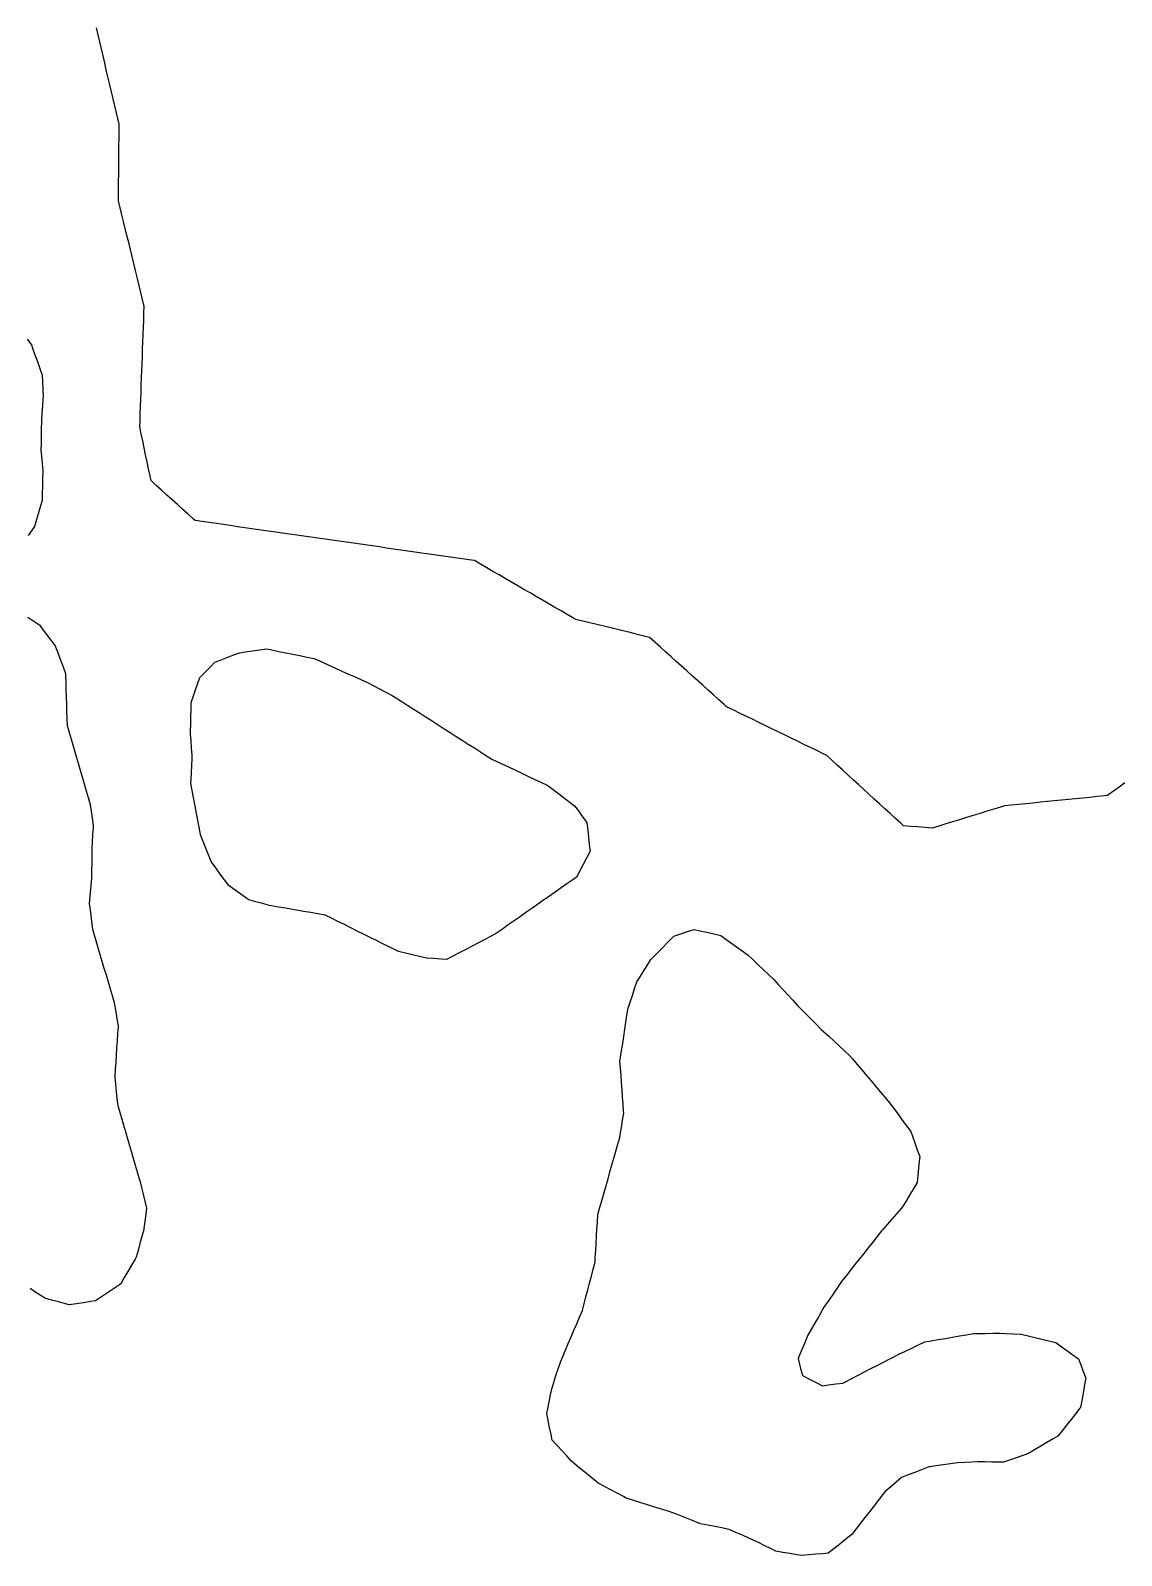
# Model space of a CAD drawing. Header units: millimetres. Extents: x 257 to 2289, y 96 to 1983.
# Drawn here: x 982.7 to 1135, y 1553.1 to 1766 of the extents above; entities that cross this region are included whole.
import ezdxf

# ---------------------------------------------------------------- set-up
doc = ezdxf.new("R2010")
doc.units = ezdxf.units.MM
for name, color, linetype in [('ALL_HOLES', 1, 'Continuous'), ('ALL_ISLANDS', 7, 'Continuous'), ('OUTLINE_ISLAND_01', 7, 'Continuous'), ('OUTLINE_ISLAND_01_HOLE_100', 1, 'Continuous'), ('OUTLINE_ISLAND_01_HOLE_102', 1, 'Continuous'), ('OUTLINE_ISLAND_01_HOLE_103', 1, 'Continuous')]:
    doc.layers.add(name, color=color, linetype=linetype)

msp = doc.modelspace()

# ---------------------------------------------------------------- linework, layer by layer
at = {"layer": 'ALL_HOLES'}
for points in [[(982.2251, 1722.9062), (982.8131, 1722.0974), (982.9698, 1721.6443), (983.2967, 1720.6992), (983.6236, 1719.7542), (983.9505, 1718.8091), (984.2774, 1717.864), (984.3263, 1716.9192), (984.3781, 1715.9205), (984.4299, 1714.9219), (984.4036, 1714.5599), (984.331, 1713.5625), (984.2584, 1712.5651), (984.1859, 1711.5678), (984.1833, 1711.3793), (984.1697, 1710.3794), (984.1561, 1709.3795), (984.1426, 1708.3796), (984.129, 1707.3797), (984.206, 1706.5319), (984.2965, 1705.536), (984.3869, 1704.5401), (984.3835, 1704.3799), (984.3625, 1703.3801), (984.3414, 1702.3804), (984.3203, 1701.3806), (984.2993, 1700.3808), (984.0776, 1699.6168), (983.799, 1698.6564), (983.5204, 1697.6959), (983.2418, 1696.7355), (982.9151, 1696.2806), (982.3319, 1695.4683)], [(982.3079, 1684.0573), (983.1351, 1683.4954), (983.9624, 1682.9336), (984.3207, 1682.4549), (984.92, 1681.6544), (985.5193, 1680.8539), (986.1186, 1680.0534), (986.1603, 1679.9417), (986.5097, 1679.0047), (986.8591, 1678.0677), (987.2085, 1677.1308), (987.558, 1676.1938), (987.5635, 1675.9503), (987.5863, 1674.9505), (987.609, 1673.9508), (987.6317, 1672.951), (987.632, 1672.9446), (987.6741, 1671.9455), (987.7162, 1670.9464), (987.7583, 1669.9473), (987.8004, 1668.9482), (987.9344, 1668.4855), (988.2125, 1667.5249), (988.4905, 1666.5644), (988.7686, 1665.6038), (989.0467, 1664.6432), (989.3247, 1663.6827), (989.6028, 1662.7221), (989.8809, 1661.7616), (990.159, 1660.801), (990.437, 1659.8404), (990.7151, 1658.8799), (990.9932, 1657.9193), (991.1267, 1657.0029), (991.2709, 1656.0133), (991.4151, 1655.0238), (991.3992, 1654.7344), (991.3441, 1653.736), (991.2889, 1652.7375), (991.2338, 1651.739), (991.2332, 1651.6858), (991.2215, 1650.6859), (991.2099, 1649.686), (991.1982, 1648.686), (991.1865, 1647.6861), (991.1366, 1647.108), (991.0506, 1646.1117), (990.9646, 1645.1154), (990.8785, 1644.1191), (990.9526, 1643.5051), (991.0723, 1642.5123), (991.192, 1641.5195), (991.3117, 1640.5267), (991.5056, 1639.8722), (991.7898, 1638.9134), (992.0739, 1637.9546), (992.358, 1636.9958), (992.6422, 1636.037), (992.9263, 1635.0782), (993.2105, 1634.1195), (993.4946, 1633.1607), (993.7787, 1632.2019), (994.0629, 1631.2431), (994.347, 1630.2843), (994.3992, 1629.9714), (994.5638, 1628.9851), (994.7284, 1627.9987), (994.8931, 1627.0124), (994.888, 1626.9352), (994.8229, 1625.9373), (994.7577, 1624.9394), (994.6926, 1623.9416), (994.6274, 1622.9437), (994.5623, 1621.9458), (994.4972, 1620.9479), (994.432, 1619.95), (994.4416, 1619.855), (994.5415, 1618.86), (994.6414, 1617.865), (994.7414, 1616.87), (994.8413, 1615.875), (995.0234, 1615.2577), (995.3064, 1614.2986), (995.5895, 1613.3395), (995.8725, 1612.3804), (996.1555, 1611.4213), (996.4385, 1610.4621), (996.7215, 1609.503), (997.0045, 1608.5439), (997.2875, 1607.5848), (997.5705, 1606.6257), (997.8535, 1605.6665), (997.9114, 1605.433), (998.1519, 1604.4624), (998.3925, 1603.4917), (998.6331, 1602.5211), (998.8737, 1601.5505), (998.7649, 1600.7011), (998.638, 1599.7092), (998.511, 1598.7173), (998.469, 1598.5634), (998.2056, 1597.5987), (997.9422, 1596.634), (997.6788, 1595.6693), (997.4154, 1594.7046), (997.2696, 1594.4531), (996.7681, 1593.588), (996.2667, 1592.7228), (995.7652, 1591.8576), (995.2638, 1590.9924), (995.074, 1590.865), (994.2437, 1590.3076), (993.4135, 1589.7502), (992.5832, 1589.1928), (991.753, 1588.6354), (991.0457, 1588.5212), (990.0585, 1588.3617), (989.0713, 1588.2023), (988.0841, 1588.0429), (987.5403, 1588.1949), (986.5772, 1588.4642), (985.6142, 1588.7334), (984.6511, 1589.0026), (984.2704, 1589.2532), (983.435, 1589.8029), (982.5996, 1590.3526)]]:
    msp.add_lwpolyline(points, dxfattribs=at)
for points in [[(1006.2988, 1675.6529), (1007.0059, 1676.3601), (1007.713, 1677.0672), (1008.4201, 1677.7743), (1009.048, 1678.0202), (1009.9791, 1678.3849), (1010.9102, 1678.7496), (1011.8413, 1679.1143), (1012.6524, 1679.229), (1013.6426, 1679.369), (1014.6327, 1679.509), (1015.6229, 1679.6489), (1016.3554, 1679.5009), (1017.3356, 1679.3028), (1018.3158, 1679.1046), (1019.296, 1678.9065), (1020.2761, 1678.7084), (1021.2563, 1678.5103), (1022.2365, 1678.3122), (1022.5052, 1678.1908), (1023.4165, 1677.7791), (1024.3278, 1677.3674), (1025.2391, 1676.9558), (1026.1505, 1676.5441), (1027.0618, 1676.1324), (1027.9731, 1675.7207), (1028.8845, 1675.309), (1029.7958, 1674.8974), (1030.5013, 1674.5304), (1031.3885, 1674.0689), (1032.2756, 1673.6075), (1033.1628, 1673.146), (1033.6757, 1672.8177), (1034.518, 1672.2787), (1035.3603, 1671.7397), (1036.2027, 1671.2007), (1037.045, 1670.6617), (1037.8873, 1670.1227), (1038.7296, 1669.5837), (1039.5719, 1669.0447), (1040.4142, 1668.5057), (1041.2565, 1667.9667), (1042.0988, 1667.4277), (1042.9411, 1666.8887), (1043.7834, 1666.3497), (1044.6257, 1665.8107), (1045.468, 1665.2717), (1046.3103, 1664.7327), (1047.1526, 1664.1937), (1047.5572, 1664.0054), (1048.4638, 1663.5833), (1049.3703, 1663.1613), (1050.2769, 1662.7392), (1051.1835, 1662.3172), (1052.0901, 1661.8951), (1052.9966, 1661.4731), (1053.9032, 1661.051), (1054.8098, 1660.629), (1055.4313, 1660.1585), (1056.2286, 1659.5549), (1057.0259, 1658.9514), (1057.8232, 1658.3478), (1058.6206, 1657.7443), (1059.1499, 1657.0237), (1059.7419, 1656.2178), (1060.334, 1655.4119), (1060.341, 1655.3489), (1060.4523, 1654.3551), (1060.5635, 1653.3613), (1060.6747, 1652.3675), (1060.786, 1651.3738), (1060.7494, 1651.3045), (1060.2823, 1650.4203), (1059.8153, 1649.5361), (1059.3482, 1648.6519), (1058.8811, 1647.7677), (1058.371, 1647.4102), (1057.5521, 1646.8363), (1056.7331, 1646.2624), (1055.9142, 1645.6885), (1055.0952, 1645.1147), (1054.2763, 1644.5408), (1053.4574, 1643.9669), (1052.6384, 1643.393), (1051.8195, 1642.8192), (1051.0005, 1642.2453), (1050.1816, 1641.6714), (1049.3627, 1641.0975), (1048.5437, 1640.5236), (1047.7248, 1639.9498), (1046.9542, 1639.5441), (1046.0693, 1639.0783), (1045.1844, 1638.6125), (1044.2995, 1638.1467), (1043.4146, 1637.6808), (1042.5297, 1637.215), (1041.6449, 1636.7492), (1040.76, 1636.2834), (1039.9826, 1636.332), (1038.9845, 1636.3945), (1037.9865, 1636.4569), (1037.9391, 1636.4682), (1036.9664, 1636.7001), (1035.9936, 1636.932), (1035.0209, 1637.1639), (1034.0481, 1637.3957), (1033.648, 1637.5938), (1032.7518, 1638.0373), (1031.8555, 1638.4809), (1030.9593, 1638.9244), (1030.063, 1639.368), (1029.1668, 1639.8115), (1028.2705, 1640.255), (1027.3743, 1640.6986), (1026.478, 1641.1421), (1025.5818, 1641.5857), (1024.6855, 1642.0292), (1023.7893, 1642.4728), (1023.7511, 1642.4794), (1022.7659, 1642.6505), (1021.7806, 1642.8216), (1020.7954, 1642.9927), (1019.8101, 1643.1638), (1019.2347, 1643.2639), (1018.2495, 1643.4353), (1017.2643, 1643.6066), (1016.2791, 1643.778), (1016.04, 1643.8395), (1015.0715, 1644.0887), (1014.103, 1644.3379), (1013.1346, 1644.5871), (1012.8437, 1644.7972), (1012.0331, 1645.3828), (1011.2225, 1645.9684), (1010.4119, 1646.5539), (1010.3696, 1646.6101), (1009.7684, 1647.4092), (1009.1672, 1648.2082), (1008.5659, 1649.0073), (1007.9647, 1649.8064), (1007.8951, 1649.9776), (1007.5188, 1650.9041), (1007.1424, 1651.8306), (1006.7661, 1652.7571), (1006.3898, 1653.6835), (1006.3326, 1653.9902), (1006.1492, 1654.9733), (1005.9659, 1655.9563), (1005.7825, 1656.9394), (1005.5992, 1657.9224), (1005.4158, 1658.9055), (1005.2324, 1659.8885), (1005.0491, 1660.8716), (1005.0783, 1661.3578), (1005.1382, 1662.3561), (1005.1981, 1663.3543), (1005.258, 1664.3525), (1005.2247, 1664.7998), (1005.1507, 1665.797), (1005.0766, 1666.7943), (1005.0025, 1667.7915), (1005.0121, 1668.1508), (1005.0389, 1669.1504), (1005.0657, 1670.1501), (1005.0924, 1671.1497), (1005.1192, 1672.1494), (1005.3923, 1672.9604), (1005.7114, 1673.9081), (1006.0305, 1674.8558)], [(1072.4784, 1639.5398), (1073.4271, 1639.856), (1074.3758, 1640.1723), (1075.3244, 1640.4885), (1076.116, 1640.3027), (1077.0895, 1640.0741), (1078.063, 1639.8455), (1079.0366, 1639.6169), (1079.575, 1639.2309), (1080.3877, 1638.6482), (1081.2004, 1638.0655), (1082.0131, 1637.4828), (1082.8257, 1636.9), (1083.4919, 1636.2685), (1084.2177, 1635.5805), (1084.9434, 1634.8925), (1085.6691, 1634.2045), (1086.3948, 1633.5165), (1087.0463, 1632.8037), (1087.7209, 1632.0655), (1088.3955, 1631.3274), (1089.0701, 1630.5892), (1089.7447, 1629.851), (1090.2385, 1629.3547), (1090.9438, 1628.6458), (1091.6491, 1627.9369), (1092.3544, 1627.228), (1093.0597, 1626.5191), (1093.3627, 1626.2398), (1094.0979, 1625.5619), (1094.8331, 1624.8841), (1095.5683, 1624.2063), (1096.3035, 1623.5284), (1097.0387, 1622.8506), (1097.4211, 1622.3969), (1098.0655, 1621.6322), (1098.71, 1620.8676), (1099.3544, 1620.1029), (1099.9989, 1619.3383), (1100.6433, 1618.5736), (1101.2878, 1617.809), (1101.9322, 1617.0443), (1102.5766, 1616.2797), (1102.5808, 1616.2741), (1103.174, 1615.4691), (1103.7673, 1614.6641), (1104.3606, 1613.8592), (1104.9539, 1613.0542), (1105.5472, 1612.2492), (1105.7785, 1611.6079), (1106.1178, 1610.6673), (1106.4571, 1609.7266), (1106.7964, 1608.7859), (1106.7302, 1608.1297), (1106.6297, 1607.1348), (1106.5293, 1606.1399), (1106.4289, 1605.1449), (1106.0261, 1604.4627), (1105.5177, 1603.6016), (1105.0093, 1602.7405), (1104.5009, 1601.8793), (1104.2019, 1601.5349), (1103.5465, 1600.7796), (1102.891, 1600.0244), (1102.2356, 1599.2692), (1101.5801, 1598.5139), (1101.4774, 1598.3843), (1100.8563, 1597.6006), (1100.2352, 1596.8168), (1099.6141, 1596.0331), (1098.9931, 1595.2494), (1098.372, 1594.4656), (1097.7509, 1593.6819), (1097.1298, 1592.8981), (1096.5087, 1592.1144), (1095.8877, 1591.3306), (1095.6849, 1591.0334), (1095.1212, 1590.2074), (1094.5576, 1589.3814), (1093.994, 1588.5553), (1093.4303, 1587.7293), (1093.1894, 1587.3116), (1092.6897, 1586.4454), (1092.19, 1585.5792), (1091.6903, 1584.713), (1091.1906, 1583.8468), (1090.9863, 1583.3595), (1090.5997, 1582.4373), (1090.2131, 1581.515), (1089.8265, 1580.5928), (1089.9329, 1580.163), (1090.1732, 1579.1923), (1090.4135, 1578.2216), (1090.5421, 1578.1548), (1091.4296, 1577.694), (1092.3171, 1577.2332), (1093.2046, 1576.7724), (1094.0824, 1576.8868), (1095.0741, 1577.016), (1096.0657, 1577.1453), (1096.4168, 1577.3258), (1097.306, 1577.7832), (1098.1953, 1578.2405), (1099.0846, 1578.6979), (1099.9739, 1579.1552), (1100.8632, 1579.6125), (1101.7525, 1580.0699), (1102.6418, 1580.5272), (1103.5311, 1580.9845), (1103.8999, 1581.162), (1104.801, 1581.5955), (1105.7021, 1582.0291), (1106.6032, 1582.4626), (1107.5044, 1582.8962), (1108.4033, 1583.0492), (1109.3891, 1583.2169), (1110.3749, 1583.3847), (1111.3608, 1583.5525), (1112.3466, 1583.7202), (1113.3324, 1583.888), (1114.3183, 1584.0558), (1114.9934, 1584.0653), (1115.9933, 1584.0795), (1116.9932, 1584.0937), (1117.9931, 1584.1078), (1118.8195, 1584.0708), (1119.8185, 1584.0261), (1120.8175, 1583.9814), (1120.9377, 1583.9527), (1121.9102, 1583.7198), (1122.8827, 1583.487), (1123.8552, 1583.2541), (1124.8277, 1583.0213), (1125.8003, 1582.7885), (1126.534, 1582.2581), (1127.3444, 1581.6722), (1128.1548, 1581.0864), (1128.9652, 1580.5005), (1129.2655, 1579.7013), (1129.6172, 1578.7652), (1129.9689, 1577.8291), (1129.9384, 1577.6581), (1129.7632, 1576.6735), (1129.5879, 1575.689), (1129.4127, 1574.7045), (1129.2374, 1573.72), (1129.1612, 1573.6237), (1128.5403, 1572.8399), (1127.9194, 1572.056), (1127.2985, 1571.2721), (1126.6776, 1570.4882), (1126.0566, 1569.7044), (1125.4223, 1569.3324), (1124.5597, 1568.8265), (1123.6971, 1568.3206), (1122.8345, 1567.8147), (1121.9719, 1567.3089), (1121.3334, 1567.0842), (1120.3901, 1566.7523), (1119.4468, 1566.4203), (1118.5035, 1566.0884), (1117.8616, 1566.0965), (1116.8617, 1566.1093), (1115.8618, 1566.122), (1114.8618, 1566.1347), (1114.086, 1566.1005), (1113.087, 1566.0565), (1112.0879, 1566.0126), (1112.0659, 1566.0093), (1111.0766, 1565.8632), (1110.0874, 1565.7171), (1109.0981, 1565.571), (1108.1088, 1565.4249), (1107.9875, 1565.3789), (1107.0523, 1565.0248), (1106.1171, 1564.6707), (1105.1819, 1564.3166), (1104.2467, 1563.9625), (1103.5075, 1563.325), (1102.7502, 1562.6719), (1101.993, 1562.0188), (1101.6125, 1561.5298), (1100.9985, 1560.7405), (1100.3844, 1559.9513), (1099.7704, 1559.162), (1099.1563, 1558.3728), (1098.5422, 1557.5835), (1097.9282, 1556.7942), (1097.3141, 1556.005), (1097.144, 1555.869), (1096.3629, 1555.2446), (1095.5818, 1554.6202), (1094.8007, 1553.9958), (1094.0197, 1553.3714), (1093.2901, 1553.3113), (1092.2934, 1553.2292), (1091.2968, 1553.1472), (1090.3002, 1553.0651), (1089.6632, 1553.1706), (1088.6767, 1553.334), (1087.6901, 1553.4975), (1086.7035, 1553.6609), (1086.0657, 1553.978), (1085.1702, 1554.4232), (1084.2748, 1554.8683), (1083.3793, 1555.3135), (1082.9613, 1555.4961), (1082.0449, 1555.8965), (1081.1286, 1556.2968), (1080.2122, 1556.6972), (1080.1381, 1556.712), (1079.1575, 1556.9079), (1078.1768, 1557.1038), (1077.1962, 1557.2997), (1076.2156, 1557.4956), (1075.6462, 1557.7271), (1074.7198, 1558.1036), (1073.7934, 1558.4802), (1072.867, 1558.8567), (1072.4864, 1558.9772), (1071.5331, 1559.279), (1070.5797, 1559.5809), (1069.6263, 1559.8827), (1068.673, 1560.1846), (1067.7196, 1560.4864), (1066.7663, 1560.7882), (1065.8129, 1561.0901), (1065.4463, 1561.2858), (1064.5642, 1561.7567), (1063.682, 1562.2277), (1062.7998, 1562.6986), (1061.9177, 1563.1696), (1061.6029, 1563.4237), (1060.8248, 1564.0519), (1060.0467, 1564.68), (1059.2686, 1565.3082), (1058.4905, 1565.9363), (1058.2103, 1566.2386), (1057.5305, 1566.9719), (1056.8506, 1567.7053), (1056.1708, 1568.4387), (1055.491, 1569.1721), (1055.3344, 1569.9424), (1055.1352, 1570.9224), (1054.9359, 1571.9024), (1054.7367, 1572.8823), (1054.8724, 1573.5524), (1055.0708, 1574.5325), (1055.2692, 1575.5126), (1055.4676, 1576.4927), (1055.7055, 1577.2236), (1056.015, 1578.1745), (1056.3244, 1579.1255), (1056.6339, 1580.0764), (1056.9556, 1580.8314), (1057.3476, 1581.7513), (1057.7396, 1582.6713), (1058.1317, 1583.5912), (1058.5237, 1584.5112), (1058.9157, 1585.4311), (1059.3077, 1586.3511), (1059.6997, 1587.2711), (1059.9453, 1588.2061), (1060.1993, 1589.1733), (1060.4533, 1590.1405), (1060.7073, 1591.1077), (1060.9613, 1592.0749), (1061.2153, 1593.0421), (1061.4693, 1594.0093), (1061.5063, 1594.6496), (1061.5639, 1595.6479), (1061.6215, 1596.6463), (1061.6791, 1597.6446), (1061.7367, 1598.643), (1061.7943, 1599.6413), (1061.8519, 1600.6396), (1061.9142, 1600.8583), (1062.1883, 1601.82), (1062.4624, 1602.7817), (1062.7365, 1603.7434), (1063.0106, 1604.7051), (1063.2847, 1605.6668), (1063.5588, 1606.6285), (1063.8329, 1607.5902), (1064.107, 1608.5519), (1064.3811, 1609.5136), (1064.6552, 1610.4753), (1064.9293, 1611.437), (1064.9969, 1611.8535), (1065.157, 1612.8406), (1065.3171, 1613.8277), (1065.4772, 1614.8148), (1065.4568, 1615.0993), (1065.3851, 1616.0968), (1065.3135, 1617.0942), (1065.2418, 1618.0916), (1065.1702, 1619.0891), (1065.0986, 1620.0865), (1065.0269, 1621.0839), (1064.9553, 1622.0813), (1065.0307, 1622.5808), (1065.1801, 1623.5696), (1065.3295, 1624.5584), (1065.4788, 1625.5472), (1065.6282, 1626.536), (1065.7776, 1627.5247), (1065.927, 1628.5135), (1066.0763, 1629.5023), (1066.3579, 1630.3267), (1066.6811, 1631.273), (1067.0044, 1632.2194), (1067.3276, 1633.1657), (1067.6734, 1633.7211), (1068.2019, 1634.57), (1068.7304, 1635.4189), (1069.259, 1636.2678), (1069.4775, 1636.4898), (1070.1788, 1637.2026), (1070.8802, 1637.9155), (1071.5815, 1638.6283), (1072.2829, 1639.3411)]]:
    msp.add_lwpolyline(points, close=True, dxfattribs=at)
at = {"layer": 'ALL_ISLANDS'}
msp.add_lwpolyline([(1135.4359, 1660.947), (1134.6321, 1660.3521), (1133.8283, 1659.7571), (1133.0245, 1659.1622), (1132.5413, 1659.114), (1131.5462, 1659.0148), (1130.5512, 1658.9155), (1129.5561, 1658.8163), (1128.561, 1658.7171), (1127.566, 1658.6178), (1126.5709, 1658.5186), (1125.5758, 1658.4194), (1124.5808, 1658.3201), (1123.5857, 1658.2209), (1122.5906, 1658.1216), (1121.5956, 1658.0224), (1120.6005, 1657.9232), (1119.6055, 1657.8239), (1118.6104, 1657.7247), (1118.0818, 1657.5615), (1117.1263, 1657.2666), (1116.1708, 1656.9716), (1115.2152, 1656.6767), (1114.2597, 1656.3817), (1113.3042, 1656.0868), (1112.3487, 1655.7918), (1111.3932, 1655.4969), (1110.4377, 1655.2019), (1109.4822, 1654.907), (1108.5266, 1654.612), (1108.5135, 1654.6132), (1107.5171, 1654.698), (1106.5207, 1654.7829), (1105.5243, 1654.8678), (1104.5279, 1654.9527), (1104.1393, 1655.3084), (1103.4017, 1655.9836), (1102.664, 1656.6588), (1101.9264, 1657.3341), (1101.1888, 1658.0093), (1100.4512, 1658.6845), (1099.7136, 1659.3597), (1098.9759, 1660.0349), (1098.2383, 1660.7101), (1097.5007, 1661.3853), (1096.7631, 1662.0605), (1096.0255, 1662.7358), (1095.2878, 1663.411), (1094.5502, 1664.0862), (1093.8126, 1664.7614), (1093.3256, 1664.9983), (1092.4264, 1665.4358), (1091.5271, 1665.8732), (1090.6279, 1666.3107), (1089.7286, 1666.7481), (1088.8294, 1667.1856), (1087.9302, 1667.623), (1087.0309, 1668.0605), (1086.1317, 1668.4979), (1085.2324, 1668.9354), (1084.3332, 1669.3729), (1083.434, 1669.8103), (1082.5347, 1670.2478), (1081.6355, 1670.6852), (1080.7362, 1671.1227), (1079.837, 1671.5601), (1079.4841, 1671.8784), (1078.7416, 1672.5483), (1077.9991, 1673.2181), (1077.2566, 1673.8879), (1076.514, 1674.5577), (1075.7715, 1675.2276), (1075.029, 1675.8974), (1074.2865, 1676.5672), (1073.544, 1677.237), (1072.8014, 1677.9068), (1072.0589, 1678.5767), (1071.3164, 1679.2465), (1070.5739, 1679.9163), (1069.8314, 1680.5861), (1069.0888, 1681.256), (1068.5171, 1681.3939), (1067.545, 1681.6285), (1066.5729, 1681.8631), (1065.6008, 1682.0977), (1064.6287, 1682.3323), (1063.6566, 1682.5668), (1062.6845, 1682.8014), (1061.7124, 1683.036), (1060.7403, 1683.2706), (1059.7682, 1683.5052), (1058.7961, 1683.7398), (1058.4608, 1683.9346), (1057.5961, 1684.4369), (1056.7314, 1684.9392), (1055.8667, 1685.4415), (1055.002, 1685.9438), (1054.1373, 1686.4461), (1053.2727, 1686.9484), (1052.408, 1687.4508), (1051.5433, 1687.9531), (1050.6786, 1688.4554), (1049.8139, 1688.9577), (1048.9492, 1689.46), (1048.0845, 1689.9623), (1047.2198, 1690.4646), (1046.3552, 1690.9669), (1045.4905, 1691.4692), (1044.6258, 1691.9716), (1044.2473, 1692.0258), (1043.2574, 1692.1677), (1042.2675, 1692.3095), (1041.2776, 1692.4514), (1040.2877, 1692.5932), (1039.2979, 1692.7351), (1038.308, 1692.877), (1037.3181, 1693.0188), (1036.3282, 1693.1607), (1035.3383, 1693.3026), (1034.3484, 1693.4444), (1033.3585, 1693.5863), (1032.3687, 1693.7282), (1031.3788, 1693.87), (1030.3889, 1694.0119), (1029.399, 1694.1537), (1028.4091, 1694.2956), (1027.4192, 1694.4375), (1026.4293, 1694.5793), (1025.4394, 1694.7212), (1024.4496, 1694.8631), (1023.4597, 1695.0049), (1022.4698, 1695.1468), (1021.4799, 1695.2886), (1020.49, 1695.4305), (1019.5001, 1695.5724), (1018.5102, 1695.7142), (1017.5204, 1695.8561), (1016.5305, 1695.998), (1015.5406, 1696.1398), (1014.5507, 1696.2817), (1013.5608, 1696.4235), (1012.5709, 1696.5654), (1011.581, 1696.7073), (1010.5912, 1696.8491), (1009.6013, 1696.991), (1008.6114, 1697.1329), (1007.6215, 1697.2747), (1006.6316, 1697.4166), (1005.6417, 1697.5585), (1005.4149, 1697.7644), (1004.6746, 1698.4366), (1003.9343, 1699.1089), (1003.194, 1699.7811), (1002.4536, 1700.4534), (1001.7133, 1701.1256), (1000.973, 1701.7979), (1000.2327, 1702.4701), (999.4924, 1703.1424), (999.3563, 1703.7931), (999.1517, 1704.7719), (998.9471, 1705.7508), (998.7425, 1706.7296), (998.5379, 1707.7084), (998.3333, 1708.6873), (998.1287, 1709.6661), (997.9241, 1710.645), (997.9564, 1711.5286), (997.9928, 1712.5279), (998.0293, 1713.5272), (998.0658, 1714.5266), (998.1023, 1715.5259), (998.1388, 1716.5252), (998.1753, 1717.5246), (998.2118, 1718.5239), (998.2483, 1719.5232), (998.2848, 1720.5226), (998.3213, 1721.5219), (998.3578, 1722.5212), (998.3942, 1723.5206), (998.4307, 1724.5199), (998.4672, 1725.5192), (998.5037, 1726.5186), (998.5402, 1727.5179), (998.5112, 1727.6366), (998.2737, 1728.608), (998.0363, 1729.5794), (997.7988, 1730.5508), (997.5614, 1731.5222), (997.3239, 1732.4936), (997.0865, 1733.465), (996.8491, 1734.4364), (996.6116, 1735.4078), (996.3742, 1736.3792), (996.1367, 1737.3506), (995.8993, 1738.3221), (995.6618, 1739.2935), (995.4244, 1740.2649), (995.1869, 1741.2363), (994.9495, 1742.2077), (994.9556, 1742.9021), (994.9643, 1743.9021), (994.9731, 1744.902), (994.9819, 1745.902), (994.9907, 1746.902), (994.9994, 1747.9019), (995.0082, 1748.9019), (995.017, 1749.9018), (995.0258, 1750.9018), (995.0345, 1751.9018), (995.0433, 1752.9017), (994.8564, 1753.6953), (994.6271, 1754.6687), (994.3979, 1755.6421), (994.1686, 1756.6154), (993.9393, 1757.5888), (993.7101, 1758.5622), (993.4808, 1759.5355), (993.2515, 1760.5089), (993.0223, 1761.4823), (992.793, 1762.4556), (992.5638, 1763.429), (992.3345, 1764.4024), (992.1052, 1765.3757), (991.876, 1766.3491)], dxfattribs=at)
at = {"layer": 'OUTLINE_ISLAND_01'}
msp.add_lwpolyline([(1135.4359, 1660.947), (1134.6321, 1660.3521), (1133.8283, 1659.7571), (1133.0245, 1659.1622), (1132.5413, 1659.114), (1131.5462, 1659.0148), (1130.5512, 1658.9155), (1129.5561, 1658.8163), (1128.561, 1658.7171), (1127.566, 1658.6178), (1126.5709, 1658.5186), (1125.5758, 1658.4194), (1124.5808, 1658.3201), (1123.5857, 1658.2209), (1122.5906, 1658.1216), (1121.5956, 1658.0224), (1120.6005, 1657.9232), (1119.6055, 1657.8239), (1118.6104, 1657.7247), (1118.0818, 1657.5615), (1117.1263, 1657.2666), (1116.1708, 1656.9716), (1115.2152, 1656.6767), (1114.2597, 1656.3817), (1113.3042, 1656.0868), (1112.3487, 1655.7918), (1111.3932, 1655.4969), (1110.4377, 1655.2019), (1109.4822, 1654.907), (1108.5266, 1654.612), (1108.5135, 1654.6132), (1107.5171, 1654.698), (1106.5207, 1654.7829), (1105.5243, 1654.8678), (1104.5279, 1654.9527), (1104.1393, 1655.3084), (1103.4017, 1655.9836), (1102.664, 1656.6588), (1101.9264, 1657.3341), (1101.1888, 1658.0093), (1100.4512, 1658.6845), (1099.7136, 1659.3597), (1098.9759, 1660.0349), (1098.2383, 1660.7101), (1097.5007, 1661.3853), (1096.7631, 1662.0605), (1096.0255, 1662.7358), (1095.2878, 1663.411), (1094.5502, 1664.0862), (1093.8126, 1664.7614), (1093.3256, 1664.9983), (1092.4264, 1665.4358), (1091.5271, 1665.8732), (1090.6279, 1666.3107), (1089.7286, 1666.7481), (1088.8294, 1667.1856), (1087.9302, 1667.623), (1087.0309, 1668.0605), (1086.1317, 1668.4979), (1085.2324, 1668.9354), (1084.3332, 1669.3729), (1083.434, 1669.8103), (1082.5347, 1670.2478), (1081.6355, 1670.6852), (1080.7362, 1671.1227), (1079.837, 1671.5601), (1079.4841, 1671.8784), (1078.7416, 1672.5483), (1077.9991, 1673.2181), (1077.2566, 1673.8879), (1076.514, 1674.5577), (1075.7715, 1675.2276), (1075.029, 1675.8974), (1074.2865, 1676.5672), (1073.544, 1677.237), (1072.8014, 1677.9068), (1072.0589, 1678.5767), (1071.3164, 1679.2465), (1070.5739, 1679.9163), (1069.8314, 1680.5861), (1069.0888, 1681.256), (1068.5171, 1681.3939), (1067.545, 1681.6285), (1066.5729, 1681.8631), (1065.6008, 1682.0977), (1064.6287, 1682.3323), (1063.6566, 1682.5668), (1062.6845, 1682.8014), (1061.7124, 1683.036), (1060.7403, 1683.2706), (1059.7682, 1683.5052), (1058.7961, 1683.7398), (1058.4608, 1683.9346), (1057.5961, 1684.4369), (1056.7314, 1684.9392), (1055.8667, 1685.4415), (1055.002, 1685.9438), (1054.1373, 1686.4461), (1053.2727, 1686.9484), (1052.408, 1687.4508), (1051.5433, 1687.9531), (1050.6786, 1688.4554), (1049.8139, 1688.9577), (1048.9492, 1689.46), (1048.0845, 1689.9623), (1047.2198, 1690.4646), (1046.3552, 1690.9669), (1045.4905, 1691.4692), (1044.6258, 1691.9716), (1044.2473, 1692.0258), (1043.2574, 1692.1677), (1042.2675, 1692.3095), (1041.2776, 1692.4514), (1040.2877, 1692.5932), (1039.2979, 1692.7351), (1038.308, 1692.877), (1037.3181, 1693.0188), (1036.3282, 1693.1607), (1035.3383, 1693.3026), (1034.3484, 1693.4444), (1033.3585, 1693.5863), (1032.3687, 1693.7282), (1031.3788, 1693.87), (1030.3889, 1694.0119), (1029.399, 1694.1537), (1028.4091, 1694.2956), (1027.4192, 1694.4375), (1026.4293, 1694.5793), (1025.4394, 1694.7212), (1024.4496, 1694.8631), (1023.4597, 1695.0049), (1022.4698, 1695.1468), (1021.4799, 1695.2886), (1020.49, 1695.4305), (1019.5001, 1695.5724), (1018.5102, 1695.7142), (1017.5204, 1695.8561), (1016.5305, 1695.998), (1015.5406, 1696.1398), (1014.5507, 1696.2817), (1013.5608, 1696.4235), (1012.5709, 1696.5654), (1011.581, 1696.7073), (1010.5912, 1696.8491), (1009.6013, 1696.991), (1008.6114, 1697.1329), (1007.6215, 1697.2747), (1006.6316, 1697.4166), (1005.6417, 1697.5585), (1005.4149, 1697.7644), (1004.6746, 1698.4366), (1003.9343, 1699.1089), (1003.194, 1699.7811), (1002.4536, 1700.4534), (1001.7133, 1701.1256), (1000.973, 1701.7979), (1000.2327, 1702.4701), (999.4924, 1703.1424), (999.3563, 1703.7931), (999.1517, 1704.7719), (998.9471, 1705.7508), (998.7425, 1706.7296), (998.5379, 1707.7084), (998.3333, 1708.6873), (998.1287, 1709.6661), (997.9241, 1710.645), (997.9564, 1711.5286), (997.9928, 1712.5279), (998.0293, 1713.5272), (998.0658, 1714.5266), (998.1023, 1715.5259), (998.1388, 1716.5252), (998.1753, 1717.5246), (998.2118, 1718.5239), (998.2483, 1719.5232), (998.2848, 1720.5226), (998.3213, 1721.5219), (998.3578, 1722.5212), (998.3942, 1723.5206), (998.4307, 1724.5199), (998.4672, 1725.5192), (998.5037, 1726.5186), (998.5402, 1727.5179), (998.5112, 1727.6366), (998.2737, 1728.608), (998.0363, 1729.5794), (997.7988, 1730.5508), (997.5614, 1731.5222), (997.3239, 1732.4936), (997.0865, 1733.465), (996.8491, 1734.4364), (996.6116, 1735.4078), (996.3742, 1736.3792), (996.1367, 1737.3506), (995.8993, 1738.3221), (995.6618, 1739.2935), (995.4244, 1740.2649), (995.1869, 1741.2363), (994.9495, 1742.2077), (994.9556, 1742.9021), (994.9643, 1743.9021), (994.9731, 1744.902), (994.9819, 1745.902), (994.9907, 1746.902), (994.9994, 1747.9019), (995.0082, 1748.9019), (995.017, 1749.9018), (995.0258, 1750.9018), (995.0345, 1751.9018), (995.0433, 1752.9017), (994.8564, 1753.6953), (994.6271, 1754.6687), (994.3979, 1755.6421), (994.1686, 1756.6154), (993.9393, 1757.5888), (993.7101, 1758.5622), (993.4808, 1759.5355), (993.2515, 1760.5089), (993.0223, 1761.4823), (992.793, 1762.4556), (992.5638, 1763.429), (992.3345, 1764.4024), (992.1052, 1765.3757), (991.876, 1766.3491)], dxfattribs=at)
at = {"layer": 'OUTLINE_ISLAND_01_HOLE_100'}
msp.add_lwpolyline([(1072.4784, 1639.5398), (1073.4271, 1639.856), (1074.3758, 1640.1723), (1075.3244, 1640.4885), (1076.116, 1640.3027), (1077.0895, 1640.0741), (1078.063, 1639.8455), (1079.0366, 1639.6169), (1079.575, 1639.2309), (1080.3877, 1638.6482), (1081.2004, 1638.0655), (1082.0131, 1637.4828), (1082.8257, 1636.9), (1083.4919, 1636.2685), (1084.2177, 1635.5805), (1084.9434, 1634.8925), (1085.6691, 1634.2045), (1086.3948, 1633.5165), (1087.0463, 1632.8037), (1087.7209, 1632.0655), (1088.3955, 1631.3274), (1089.0701, 1630.5892), (1089.7447, 1629.851), (1090.2385, 1629.3547), (1090.9438, 1628.6458), (1091.6491, 1627.9369), (1092.3544, 1627.228), (1093.0597, 1626.5191), (1093.3627, 1626.2398), (1094.0979, 1625.5619), (1094.8331, 1624.8841), (1095.5683, 1624.2063), (1096.3035, 1623.5284), (1097.0387, 1622.8506), (1097.4211, 1622.3969), (1098.0655, 1621.6322), (1098.71, 1620.8676), (1099.3544, 1620.1029), (1099.9989, 1619.3383), (1100.6433, 1618.5736), (1101.2878, 1617.809), (1101.9322, 1617.0443), (1102.5766, 1616.2797), (1102.5808, 1616.2741), (1103.174, 1615.4691), (1103.7673, 1614.6641), (1104.3606, 1613.8592), (1104.9539, 1613.0542), (1105.5472, 1612.2492), (1105.7785, 1611.6079), (1106.1178, 1610.6673), (1106.4571, 1609.7266), (1106.7964, 1608.7859), (1106.7302, 1608.1297), (1106.6297, 1607.1348), (1106.5293, 1606.1399), (1106.4289, 1605.1449), (1106.0261, 1604.4627), (1105.5177, 1603.6016), (1105.0093, 1602.7405), (1104.5009, 1601.8793), (1104.2019, 1601.5349), (1103.5465, 1600.7796), (1102.891, 1600.0244), (1102.2356, 1599.2692), (1101.5801, 1598.5139), (1101.4774, 1598.3843), (1100.8563, 1597.6006), (1100.2352, 1596.8168), (1099.6141, 1596.0331), (1098.9931, 1595.2494), (1098.372, 1594.4656), (1097.7509, 1593.6819), (1097.1298, 1592.8981), (1096.5087, 1592.1144), (1095.8877, 1591.3306), (1095.6849, 1591.0334), (1095.1212, 1590.2074), (1094.5576, 1589.3814), (1093.994, 1588.5553), (1093.4303, 1587.7293), (1093.1894, 1587.3116), (1092.6897, 1586.4454), (1092.19, 1585.5792), (1091.6903, 1584.713), (1091.1906, 1583.8468), (1090.9863, 1583.3595), (1090.5997, 1582.4373), (1090.2131, 1581.515), (1089.8265, 1580.5928), (1089.9329, 1580.163), (1090.1732, 1579.1923), (1090.4135, 1578.2216), (1090.5421, 1578.1548), (1091.4296, 1577.694), (1092.3171, 1577.2332), (1093.2046, 1576.7724), (1094.0824, 1576.8868), (1095.0741, 1577.016), (1096.0657, 1577.1453), (1096.4168, 1577.3258), (1097.306, 1577.7832), (1098.1953, 1578.2405), (1099.0846, 1578.6979), (1099.9739, 1579.1552), (1100.8632, 1579.6125), (1101.7525, 1580.0699), (1102.6418, 1580.5272), (1103.5311, 1580.9845), (1103.8999, 1581.162), (1104.801, 1581.5955), (1105.7021, 1582.0291), (1106.6032, 1582.4626), (1107.5044, 1582.8962), (1108.4033, 1583.0492), (1109.3891, 1583.2169), (1110.3749, 1583.3847), (1111.3608, 1583.5525), (1112.3466, 1583.7202), (1113.3324, 1583.888), (1114.3183, 1584.0558), (1114.9934, 1584.0653), (1115.9933, 1584.0795), (1116.9932, 1584.0937), (1117.9931, 1584.1078), (1118.8195, 1584.0708), (1119.8185, 1584.0261), (1120.8175, 1583.9814), (1120.9377, 1583.9527), (1121.9102, 1583.7198), (1122.8827, 1583.487), (1123.8552, 1583.2541), (1124.8277, 1583.0213), (1125.8003, 1582.7885), (1126.534, 1582.2581), (1127.3444, 1581.6722), (1128.1548, 1581.0864), (1128.9652, 1580.5005), (1129.2655, 1579.7013), (1129.6172, 1578.7652), (1129.9689, 1577.8291), (1129.9384, 1577.6581), (1129.7632, 1576.6735), (1129.5879, 1575.689), (1129.4127, 1574.7045), (1129.2374, 1573.72), (1129.1612, 1573.6237), (1128.5403, 1572.8399), (1127.9194, 1572.056), (1127.2985, 1571.2721), (1126.6776, 1570.4882), (1126.0566, 1569.7044), (1125.4223, 1569.3324), (1124.5597, 1568.8265), (1123.6971, 1568.3206), (1122.8345, 1567.8147), (1121.9719, 1567.3089), (1121.3334, 1567.0842), (1120.3901, 1566.7523), (1119.4468, 1566.4203), (1118.5035, 1566.0884), (1117.8616, 1566.0965), (1116.8617, 1566.1093), (1115.8618, 1566.122), (1114.8618, 1566.1347), (1114.086, 1566.1005), (1113.087, 1566.0565), (1112.0879, 1566.0126), (1112.0659, 1566.0093), (1111.0766, 1565.8632), (1110.0874, 1565.7171), (1109.0981, 1565.571), (1108.1088, 1565.4249), (1107.9875, 1565.3789), (1107.0523, 1565.0248), (1106.1171, 1564.6707), (1105.1819, 1564.3166), (1104.2467, 1563.9625), (1103.5075, 1563.325), (1102.7502, 1562.6719), (1101.993, 1562.0188), (1101.6125, 1561.5298), (1100.9985, 1560.7405), (1100.3844, 1559.9513), (1099.7704, 1559.162), (1099.1563, 1558.3728), (1098.5422, 1557.5835), (1097.9282, 1556.7942), (1097.3141, 1556.005), (1097.144, 1555.869), (1096.3629, 1555.2446), (1095.5818, 1554.6202), (1094.8007, 1553.9958), (1094.0197, 1553.3714), (1093.2901, 1553.3113), (1092.2934, 1553.2292), (1091.2968, 1553.1472), (1090.3002, 1553.0651), (1089.6632, 1553.1706), (1088.6767, 1553.334), (1087.6901, 1553.4975), (1086.7035, 1553.6609), (1086.0657, 1553.978), (1085.1702, 1554.4232), (1084.2748, 1554.8683), (1083.3793, 1555.3135), (1082.9613, 1555.4961), (1082.0449, 1555.8965), (1081.1286, 1556.2968), (1080.2122, 1556.6972), (1080.1381, 1556.712), (1079.1575, 1556.9079), (1078.1768, 1557.1038), (1077.1962, 1557.2997), (1076.2156, 1557.4956), (1075.6462, 1557.7271), (1074.7198, 1558.1036), (1073.7934, 1558.4802), (1072.867, 1558.8567), (1072.4864, 1558.9772), (1071.5331, 1559.279), (1070.5797, 1559.5809), (1069.6263, 1559.8827), (1068.673, 1560.1846), (1067.7196, 1560.4864), (1066.7663, 1560.7882), (1065.8129, 1561.0901), (1065.4463, 1561.2858), (1064.5642, 1561.7567), (1063.682, 1562.2277), (1062.7998, 1562.6986), (1061.9177, 1563.1696), (1061.6029, 1563.4237), (1060.8248, 1564.0519), (1060.0467, 1564.68), (1059.2686, 1565.3082), (1058.4905, 1565.9363), (1058.2103, 1566.2386), (1057.5305, 1566.9719), (1056.8506, 1567.7053), (1056.1708, 1568.4387), (1055.491, 1569.1721), (1055.3344, 1569.9424), (1055.1352, 1570.9224), (1054.9359, 1571.9024), (1054.7367, 1572.8823), (1054.8724, 1573.5524), (1055.0708, 1574.5325), (1055.2692, 1575.5126), (1055.4676, 1576.4927), (1055.7055, 1577.2236), (1056.015, 1578.1745), (1056.3244, 1579.1255), (1056.6339, 1580.0764), (1056.9556, 1580.8314), (1057.3476, 1581.7513), (1057.7396, 1582.6713), (1058.1317, 1583.5912), (1058.5237, 1584.5112), (1058.9157, 1585.4311), (1059.3077, 1586.3511), (1059.6997, 1587.2711), (1059.9453, 1588.2061), (1060.1993, 1589.1733), (1060.4533, 1590.1405), (1060.7073, 1591.1077), (1060.9613, 1592.0749), (1061.2153, 1593.0421), (1061.4693, 1594.0093), (1061.5063, 1594.6496), (1061.5639, 1595.6479), (1061.6215, 1596.6463), (1061.6791, 1597.6446), (1061.7367, 1598.643), (1061.7943, 1599.6413), (1061.8519, 1600.6396), (1061.9142, 1600.8583), (1062.1883, 1601.82), (1062.4624, 1602.7817), (1062.7365, 1603.7434), (1063.0106, 1604.7051), (1063.2847, 1605.6668), (1063.5588, 1606.6285), (1063.8329, 1607.5902), (1064.107, 1608.5519), (1064.3811, 1609.5136), (1064.6552, 1610.4753), (1064.9293, 1611.437), (1064.9969, 1611.8535), (1065.157, 1612.8406), (1065.3171, 1613.8277), (1065.4772, 1614.8148), (1065.4568, 1615.0993), (1065.3851, 1616.0968), (1065.3135, 1617.0942), (1065.2418, 1618.0916), (1065.1702, 1619.0891), (1065.0986, 1620.0865), (1065.0269, 1621.0839), (1064.9553, 1622.0813), (1065.0307, 1622.5808), (1065.1801, 1623.5696), (1065.3295, 1624.5584), (1065.4788, 1625.5472), (1065.6282, 1626.536), (1065.7776, 1627.5247), (1065.927, 1628.5135), (1066.0763, 1629.5023), (1066.3579, 1630.3267), (1066.6811, 1631.273), (1067.0044, 1632.2194), (1067.3276, 1633.1657), (1067.6734, 1633.7211), (1068.2019, 1634.57), (1068.7304, 1635.4189), (1069.259, 1636.2678), (1069.4775, 1636.4898), (1070.1788, 1637.2026), (1070.8802, 1637.9155), (1071.5815, 1638.6283), (1072.2829, 1639.3411)], close=True, dxfattribs=at)
at = {"layer": 'OUTLINE_ISLAND_01_HOLE_102'}
msp.add_lwpolyline([(1006.2988, 1675.6529), (1007.0059, 1676.3601), (1007.713, 1677.0672), (1008.4201, 1677.7743), (1009.048, 1678.0202), (1009.9791, 1678.3849), (1010.9102, 1678.7496), (1011.8413, 1679.1143), (1012.6524, 1679.229), (1013.6426, 1679.369), (1014.6327, 1679.509), (1015.6229, 1679.6489), (1016.3554, 1679.5009), (1017.3356, 1679.3028), (1018.3158, 1679.1046), (1019.296, 1678.9065), (1020.2761, 1678.7084), (1021.2563, 1678.5103), (1022.2365, 1678.3122), (1022.5052, 1678.1908), (1023.4165, 1677.7791), (1024.3278, 1677.3674), (1025.2391, 1676.9558), (1026.1505, 1676.5441), (1027.0618, 1676.1324), (1027.9731, 1675.7207), (1028.8845, 1675.309), (1029.7958, 1674.8974), (1030.5013, 1674.5304), (1031.3885, 1674.0689), (1032.2756, 1673.6075), (1033.1628, 1673.146), (1033.6757, 1672.8177), (1034.518, 1672.2787), (1035.3603, 1671.7397), (1036.2027, 1671.2007), (1037.045, 1670.6617), (1037.8873, 1670.1227), (1038.7296, 1669.5837), (1039.5719, 1669.0447), (1040.4142, 1668.5057), (1041.2565, 1667.9667), (1042.0988, 1667.4277), (1042.9411, 1666.8887), (1043.7834, 1666.3497), (1044.6257, 1665.8107), (1045.468, 1665.2717), (1046.3103, 1664.7327), (1047.1526, 1664.1937), (1047.5572, 1664.0054), (1048.4638, 1663.5833), (1049.3703, 1663.1613), (1050.2769, 1662.7392), (1051.1835, 1662.3172), (1052.0901, 1661.8951), (1052.9966, 1661.4731), (1053.9032, 1661.051), (1054.8098, 1660.629), (1055.4313, 1660.1585), (1056.2286, 1659.5549), (1057.0259, 1658.9514), (1057.8232, 1658.3478), (1058.6206, 1657.7443), (1059.1499, 1657.0237), (1059.7419, 1656.2178), (1060.334, 1655.4119), (1060.341, 1655.3489), (1060.4523, 1654.3551), (1060.5635, 1653.3613), (1060.6747, 1652.3675), (1060.786, 1651.3738), (1060.7494, 1651.3045), (1060.2823, 1650.4203), (1059.8153, 1649.5361), (1059.3482, 1648.6519), (1058.8811, 1647.7677), (1058.371, 1647.4102), (1057.5521, 1646.8363), (1056.7331, 1646.2624), (1055.9142, 1645.6885), (1055.0952, 1645.1147), (1054.2763, 1644.5408), (1053.4574, 1643.9669), (1052.6384, 1643.393), (1051.8195, 1642.8192), (1051.0005, 1642.2453), (1050.1816, 1641.6714), (1049.3627, 1641.0975), (1048.5437, 1640.5236), (1047.7248, 1639.9498), (1046.9542, 1639.5441), (1046.0693, 1639.0783), (1045.1844, 1638.6125), (1044.2995, 1638.1467), (1043.4146, 1637.6808), (1042.5297, 1637.215), (1041.6449, 1636.7492), (1040.76, 1636.2834), (1039.9826, 1636.332), (1038.9845, 1636.3945), (1037.9865, 1636.4569), (1037.9391, 1636.4682), (1036.9664, 1636.7001), (1035.9936, 1636.932), (1035.0209, 1637.1639), (1034.0481, 1637.3957), (1033.648, 1637.5938), (1032.7518, 1638.0373), (1031.8555, 1638.4809), (1030.9593, 1638.9244), (1030.063, 1639.368), (1029.1668, 1639.8115), (1028.2705, 1640.255), (1027.3743, 1640.6986), (1026.478, 1641.1421), (1025.5818, 1641.5857), (1024.6855, 1642.0292), (1023.7893, 1642.4728), (1023.7511, 1642.4794), (1022.7659, 1642.6505), (1021.7806, 1642.8216), (1020.7954, 1642.9927), (1019.8101, 1643.1638), (1019.2347, 1643.2639), (1018.2495, 1643.4353), (1017.2643, 1643.6066), (1016.2791, 1643.778), (1016.04, 1643.8395), (1015.0715, 1644.0887), (1014.103, 1644.3379), (1013.1346, 1644.5871), (1012.8437, 1644.7972), (1012.0331, 1645.3828), (1011.2225, 1645.9684), (1010.4119, 1646.5539), (1010.3696, 1646.6101), (1009.7684, 1647.4092), (1009.1672, 1648.2082), (1008.5659, 1649.0073), (1007.9647, 1649.8064), (1007.8951, 1649.9776), (1007.5188, 1650.9041), (1007.1424, 1651.8306), (1006.7661, 1652.7571), (1006.3898, 1653.6835), (1006.3326, 1653.9902), (1006.1492, 1654.9733), (1005.9659, 1655.9563), (1005.7825, 1656.9394), (1005.5992, 1657.9224), (1005.4158, 1658.9055), (1005.2324, 1659.8885), (1005.0491, 1660.8716), (1005.0783, 1661.3578), (1005.1382, 1662.3561), (1005.1981, 1663.3543), (1005.258, 1664.3525), (1005.2247, 1664.7998), (1005.1507, 1665.797), (1005.0766, 1666.7943), (1005.0025, 1667.7915), (1005.0121, 1668.1508), (1005.0389, 1669.1504), (1005.0657, 1670.1501), (1005.0924, 1671.1497), (1005.1192, 1672.1494), (1005.3923, 1672.9604), (1005.7114, 1673.9081), (1006.0305, 1674.8558)], close=True, dxfattribs=at)
at = {"layer": 'OUTLINE_ISLAND_01_HOLE_103'}
for points in [[(982.2251, 1722.9062), (982.8131, 1722.0974), (982.9698, 1721.6443), (983.2967, 1720.6992), (983.6236, 1719.7542), (983.9505, 1718.8091), (984.2774, 1717.864), (984.3263, 1716.9192), (984.3781, 1715.9205), (984.4299, 1714.9219), (984.4036, 1714.5599), (984.331, 1713.5625), (984.2584, 1712.5651), (984.1859, 1711.5678), (984.1833, 1711.3793), (984.1697, 1710.3794), (984.1561, 1709.3795), (984.1426, 1708.3796), (984.129, 1707.3797), (984.206, 1706.5319), (984.2965, 1705.536), (984.3869, 1704.5401), (984.3835, 1704.3799), (984.3625, 1703.3801), (984.3414, 1702.3804), (984.3203, 1701.3806), (984.2993, 1700.3808), (984.0776, 1699.6168), (983.799, 1698.6564), (983.5204, 1697.6959), (983.2418, 1696.7355), (982.9151, 1696.2806), (982.3319, 1695.4683)], [(982.3079, 1684.0573), (983.1351, 1683.4954), (983.9624, 1682.9336), (984.3207, 1682.4549), (984.92, 1681.6544), (985.5193, 1680.8539), (986.1186, 1680.0534), (986.1603, 1679.9417), (986.5097, 1679.0047), (986.8591, 1678.0677), (987.2085, 1677.1308), (987.558, 1676.1938), (987.5635, 1675.9503), (987.5863, 1674.9505), (987.609, 1673.9508), (987.6317, 1672.951), (987.632, 1672.9446), (987.6741, 1671.9455), (987.7162, 1670.9464), (987.7583, 1669.9473), (987.8004, 1668.9482), (987.9344, 1668.4855), (988.2125, 1667.5249), (988.4905, 1666.5644), (988.7686, 1665.6038), (989.0467, 1664.6432), (989.3247, 1663.6827), (989.6028, 1662.7221), (989.8809, 1661.7616), (990.159, 1660.801), (990.437, 1659.8404), (990.7151, 1658.8799), (990.9932, 1657.9193), (991.1267, 1657.0029), (991.2709, 1656.0133), (991.4151, 1655.0238), (991.3992, 1654.7344), (991.3441, 1653.736), (991.2889, 1652.7375), (991.2338, 1651.739), (991.2332, 1651.6858), (991.2215, 1650.6859), (991.2099, 1649.686), (991.1982, 1648.686), (991.1865, 1647.6861), (991.1366, 1647.108), (991.0506, 1646.1117), (990.9646, 1645.1154), (990.8785, 1644.1191), (990.9526, 1643.5051), (991.0723, 1642.5123), (991.192, 1641.5195), (991.3117, 1640.5267), (991.5056, 1639.8722), (991.7898, 1638.9134), (992.0739, 1637.9546), (992.358, 1636.9958), (992.6422, 1636.037), (992.9263, 1635.0782), (993.2105, 1634.1195), (993.4946, 1633.1607), (993.7787, 1632.2019), (994.0629, 1631.2431), (994.347, 1630.2843), (994.3992, 1629.9714), (994.5638, 1628.9851), (994.7284, 1627.9987), (994.8931, 1627.0124), (994.888, 1626.9352), (994.8229, 1625.9373), (994.7577, 1624.9394), (994.6926, 1623.9416), (994.6274, 1622.9437), (994.5623, 1621.9458), (994.4972, 1620.9479), (994.432, 1619.95), (994.4416, 1619.855), (994.5415, 1618.86), (994.6414, 1617.865), (994.7414, 1616.87), (994.8413, 1615.875), (995.0234, 1615.2577), (995.3064, 1614.2986), (995.5895, 1613.3395), (995.8725, 1612.3804), (996.1555, 1611.4213), (996.4385, 1610.4621), (996.7215, 1609.503), (997.0045, 1608.5439), (997.2875, 1607.5848), (997.5705, 1606.6257), (997.8535, 1605.6665), (997.9114, 1605.433), (998.1519, 1604.4624), (998.3925, 1603.4917), (998.6331, 1602.5211), (998.8737, 1601.5505), (998.7649, 1600.7011), (998.638, 1599.7092), (998.511, 1598.7173), (998.469, 1598.5634), (998.2056, 1597.5987), (997.9422, 1596.634), (997.6788, 1595.6693), (997.4154, 1594.7046), (997.2696, 1594.4531), (996.7681, 1593.588), (996.2667, 1592.7228), (995.7652, 1591.8576), (995.2638, 1590.9924), (995.074, 1590.865), (994.2437, 1590.3076), (993.4135, 1589.7502), (992.5832, 1589.1928), (991.753, 1588.6354), (991.0457, 1588.5212), (990.0585, 1588.3617), (989.0713, 1588.2023), (988.0841, 1588.0429), (987.5403, 1588.1949), (986.5772, 1588.4642), (985.6142, 1588.7334), (984.6511, 1589.0026), (984.2704, 1589.2532), (983.435, 1589.8029), (982.5996, 1590.3526)]]:
    msp.add_lwpolyline(points, dxfattribs=at)

doc.saveas('drawing.dxf')
